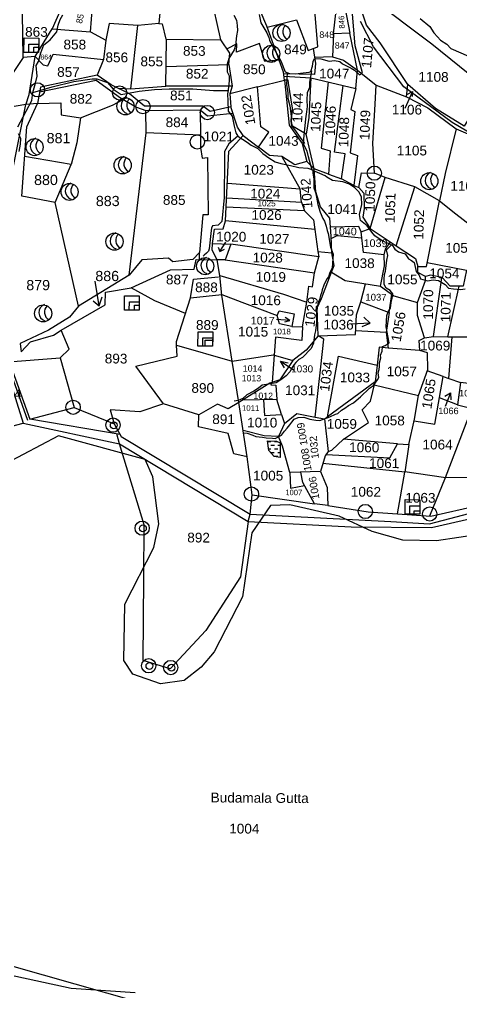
# Model space of a CAD drawing. Header units: inches. Extents: x 215816 to 245985, y 1583903 to 1595496.
# Drawn here: x 226251 to 227119, y 1586184 to 1588091 of the extents above; entities that cross this region are included whole.
import ezdxf

# ---------------------------------------------------------------- set-up
doc = ezdxf.new("R2010")
doc.units = ezdxf.units.IN
doc.header["$MEASUREMENT"] = 0
for name, color, linetype in [('BOUNDRY STONES', 240, 'Continuous'), ('PLOTS', 7, 'Continuous'), ('PLOTS NO', 7, 'Continuous'), ('ROADS', 1, 'Continuous'), ('STREAMS', 4, 'Continuous'), ('wells', 7, 'Continuous')]:
    doc.layers.add(name, color=color, linetype=linetype)
doc.styles.get("Standard").update_dxf_attribs({"font": 'arial.ttf'})

msp = doc.modelspace()

# ---------------------------------------------------------------- hatches: boundary and pattern name
at = {"layer": 'STREAMS'}
h = msp.add_hatch(dxfattribs=at)
h.set_pattern_fill('DASH', color=4, scale=56.678805, angle=-0.41001423)
h.set_pattern_definition([(359.589986, (200752.427, 1577799.459), (7.1353687, 7.0339698), [7.0848506, -7.0848506])])
h.paths.add_polyline_path([(226737.86138, 1587264.65244), (226755.27378, 1587264.08152), (226762.84179, 1587260.75447), (226762.54922, 1587240.67295), (226762.42559, 1587232.18679), (226751.03978, 1587234.06076), (226740.70529, 1587246.03612)])

# ---------------------------------------------------------------- linework, layer by layer
at = {"layer": 'BOUNDRY STONES', "color": 0}
for points in [[(227021.96938, 1587949.59287), (227007.20498, 1587916.04463)], [(227011.29928, 1587943.64695), (227021.96938, 1587949.59287), (227021.54163, 1587939.32264)], [(226644.57241, 1587635.94693), (226656.3914, 1587653.92918)], [(226641.08838, 1587644.11965), (226644.57241, 1587635.94693), (226653.45867, 1587640.13436)], [(226407.52299, 1587529.24232), (226400.07714, 1587577.82807)], [(226395.5475, 1587538.89281), (226407.52299, 1587529.24232), (226413.67171, 1587546.9109)], [(226781.76017, 1587500.34957), (226755.20533, 1587502.31086)], [(226771.82642, 1587498.29515), (226781.76017, 1587500.34957), (226772.59573, 1587506.79169)], [(226923.73174, 1587488.70605), (226939.36617, 1587495.32494), (226926.69996, 1587507.46014)], [(226939.36617, 1587495.32494), (226901.79968, 1587493.11402)], [(226771.18, 1587407.96562), (226763.12389, 1587420.77633), (226778.33565, 1587417.83346)], [(226763.12389, 1587420.77633), (226789.92142, 1587403.22623)], [(227085.71077, 1587352.22278), (227097.09441, 1587358.87209), (227097.34978, 1587345.05445)], [(227097.09441, 1587358.87209), (227086.62898, 1587332.02386)]]:
    msp.add_lwpolyline(points, dxfattribs=at)
for centre, radius in [((226286.5655, 1587952.73008), 13.978), ((226447.70623, 1587946.6174), 13.978), ((226493.56646, 1587919.72034), 13.978), ((226619.95176, 1587908.18835), 13.978), ((226600.05572, 1587850.58772), 13.978), ((226947.49217, 1587789.29562), 13.978), ((226356.50565, 1587330.51801), 13.978), ((226434.89959, 1587295.5946), 13.978), ((226436.31398, 1587295.23022), 6.73992), ((226706.35197, 1587160.45342), 13.978), ((226929.64006, 1587126.26438), 13.978), ((227056.07353, 1587121.46282), 13.978), ((226491.90571, 1587093.61749), 13.978), ((226493.32011, 1587093.25311), 6.73992), ((226504.8544, 1586823.93935), 13.978), ((226548.04807, 1586820.44199), 13.978), ((226506.2688, 1586823.57498), 6.73992), ((226549.46246, 1586820.07761), 6.73992)]:
    msp.add_circle(centre, radius, dxfattribs=at)
at = {"layer": 'PLOTS'}
for points in [[(226760.83145, 1588010.91786), (226736.47324, 1588077.6706), (226693.61717, 1588179.67268), (226687.26175, 1588243.52313)], [(226390.78462, 1588066.49055), (226394.48292, 1588116.16005), (226412.06172, 1588167.91775), (226403.89442, 1588175.69304), (226383.1188, 1588176.3374), (226364.80776, 1588150.62311), (226353.16614, 1588114.42617), (226332.11395, 1588110.95368), (226315.41637, 1588072.10234)], [(226528.25501, 1588183.98255), (226529.33693, 1588132.52575), (226524.38397, 1588082.98113), (226531.06664, 1588082.31307), (226538.4236, 1588052.20446), (226646.44999, 1588050.70675), (226626.29984, 1588141.42867)], [(226827.48308, 1588033.61673), (226836.58865, 1588037.04642), (226831.62472, 1588100.08933), (226820.65208, 1588154.47941)], [(226914.21792, 1587991.33749), (226950.81955, 1587961.77768), (227010.52821, 1587939.23186), (227013.36415, 1587963.17837), (226958.94479, 1588045.00175), (226932.06153, 1588079.57078), (226917.33458, 1588123.88658), (226939.4533, 1588134.38021), (227060.19085, 1588042.64689), (227168.65178, 1587955.56994), (227123.53712, 1587881.7313), (227067.50129, 1587915.96862), (227013.36415, 1587963.17837)], [(226890.09313, 1588111.24892), (226899.12534, 1588063.92646), (226867.25232, 1588062.43433), (226872.75467, 1588107.93961)], [(226258.6649, 1588016.17248), (226257.35022, 1588102.65498), (226216.59994, 1588101.02164)], [(226282.3652, 1588018.17677), (226315.41637, 1588072.10234), (226390.78462, 1588066.49055), (226420.39386, 1588049.85359), (226416.01739, 1588012.44542), (226403.51142, 1587981.1686)], [(226524.38397, 1588082.98113), (226483.50872, 1588078.92582), (226426.97946, 1588082.71201), (226420.39386, 1588049.85359)], [(226444.59721, 1587956.02148), (226470.04485, 1587954.75288), (226483.50872, 1588078.92582)], [(226737.25271, 1588075.53448), (226795.0294, 1588089.70278), (226817.5622, 1588029.87994), (226827.48308, 1588033.61673), (226832.12325, 1588004.41349), (226830.03053, 1587982.60259), (226769.84898, 1587984.07832)], [(226867.25232, 1588062.43433), (226865.23145, 1588017.59155), (226830.28592, 1588015.97688)], [(226865.23145, 1588017.59155), (226886.98496, 1588010.89947), (226914.21792, 1587991.33749), (226899.12534, 1588063.92646)], [(226470.04485, 1587954.75288), (226538.4787, 1587959.57715), (226539.76265, 1588052.18589)], [(226539.0178, 1587998.46122), (226661.85347, 1588002.17458), (226664.18766, 1588024.37999), (226646.44999, 1588050.70675)], [(226771.10166, 1587971.93484), (226769.54304, 1587987.04407), (226760.83145, 1588010.91786), (226732.77736, 1588008.4616), (226722.39574, 1588043.80149), (226677.31686, 1588026.49129), (226677.66406, 1588042.97184), (226658.51589, 1588032.79819)], [(226263.64305, 1587923.23051), (226270.2373, 1587943.8117), (226282.3652, 1588018.17677), (226258.6649, 1588016.17248), (226214.79914, 1587950.332)], [(226282.3652, 1588018.17677), (226297.50883, 1588001.45778), (226306.68063, 1587999.70133), (226317.47708, 1588022.3293), (226416.01739, 1588012.44542)], [(226661.85347, 1588002.17458), (226668.80141, 1587959.85446), (226538.4787, 1587959.57715)], [(226629.63074, 1587651.24521), (226633.89315, 1587679.41093), (226650.83106, 1587680.48124), (226655.71075, 1587695.93627), (226661.94498, 1587832.53575), (226690.07628, 1587862.96235), (226678.74878, 1587879.4866), (226665.91929, 1587919.37567), (226625.31769, 1587910.37222), (226611.08626, 1587920.95959), (226496.62586, 1587920.58717), (226467.39464, 1587944.72708), (226431.27776, 1587962.62026), (226403.51142, 1587981.1686), (226292.41461, 1587958.13321), (226286.61224, 1587926.15273)], [(226770.32235, 1587979.48945), (226823.10332, 1587976.49981), (226886.29996, 1587961.12442), (226911.10046, 1587955.09059), (226914.21792, 1587991.33749)], [(226823.10332, 1587976.49981), (226818.66594, 1587898.15958), (226813.43229, 1587865.47446), (226786.95011, 1587881.67521), (226784.6668, 1587890.60956), (226786.56573, 1587916.86683), (226779.1393, 1587965.88634), (226778.29309, 1587971.47192), (226771.10166, 1587971.93484)], [(226290.75816, 1587949.00348), (226401.72475, 1587971.88766), (226449.40418, 1587936.99195), (226480.75058, 1587918.89463), (226499.07608, 1587912.04341)], [(226668.80141, 1587959.85446), (226664.18921, 1587944.71329)], [(226690.07628, 1587862.96235), (226719.90347, 1587840.22922), (226740.33475, 1587869.82169), (226724.99099, 1587880.41536), (226718.07891, 1587958.43444), (226664.18921, 1587944.71329), (226665.91929, 1587919.37567)], [(226718.07891, 1587958.43444), (226771.10166, 1587971.93484), (226780.2086, 1587883.65198), (226805.89014, 1587847.248), (226815.17723, 1587812.3741), (226791.25448, 1587806.00336), (226766.03175, 1587821.87613), (226742.01213, 1587823.95435), (226719.90347, 1587840.22922)], [(226856.91608, 1587968.27335), (226843.41412, 1587838.21386), (226861.01503, 1587833.1296), (226857.8284, 1587787.53078), (226829.52112, 1587797.92686), (226813.43229, 1587865.47446)], [(226857.8284, 1587787.53078), (226882.97316, 1587778.29617), (226890.33178, 1587827.56798), (226869.39039, 1587830.69552), (226886.29996, 1587961.12442)], [(226906.99912, 1587765.06878), (226916.83961, 1587761.55528), (226922.21083, 1587790.00011), (226947.89048, 1587789.65985), (226944.55539, 1587847.82167), (226949.02279, 1587924.37764), (226951.19694, 1587961.63517)], [(226911.10046, 1587955.09059), (226901.48474, 1587914.408), (226909.12957, 1587910.44082), (226899.93819, 1587829.36719), (226914.46408, 1587824.0987), (226906.99912, 1587765.06878), (226882.97316, 1587778.29617)], [(227010.52821, 1587939.23186), (227052.45197, 1587917.59924), (227107.87118, 1587875.95014), (227086.39123, 1587788.66523), (227075.48729, 1587734.85912), (227026.8748, 1587762.65639), (226968.46334, 1587780.95574), (226947.89048, 1587789.65985)], [(226130.56832, 1587825.57542), (226130.47167, 1587724.02615), (226137.49451, 1587637.26163), (226171.03108, 1587632.32411), (226234.21396, 1587628.96466), (226227.05785, 1587741.21139), (226263.7325, 1587923.67557), (226202.11029, 1587913.36014)], [(226366.83074, 1587528.45247), (226321.2294, 1587731.85863), (226255.76123, 1587744.06687), (226265.44139, 1587880.10272), (226286.61224, 1587926.15273), (226263.7325, 1587923.67557)], [(226286.61224, 1587926.15273), (226332.47003, 1587927.09154), (226332.94869, 1587903.71029), (226371.29222, 1587898.03249), (226364.01294, 1587848.87391), (226352.81645, 1587806.0402), (226261.30913, 1587822.03188)], [(226371.29222, 1587898.03249), (226433.8015, 1587922.5669), (226454.72801, 1587933.91832)], [(227107.87118, 1587875.95014), (227168.56724, 1587849.86645), (227199.94251, 1587836.38315), (227271.30704, 1587937.62532)], [(226466.6239, 1587589.16867), (226499.6622, 1587868.30244), (226499.07608, 1587912.04341), (226605.46713, 1587913.46901), (226606.1282, 1587864.13439), (226499.6622, 1587868.30244)], [(226605.46713, 1587913.46901), (226620.38947, 1587901.56253), (226669.97164, 1587906.77622)], [(226606.1282, 1587864.13439), (226606.45826, 1587839.5025), (226609.84956, 1587818.47219), (226620.21974, 1587820.14446), (226621.70193, 1587707.72287), (226610.98945, 1587707.58164), (226604.49777, 1587634.00483)], [(226990.48105, 1587647.23274), (227028.24911, 1587622.37823), (227032.53098, 1587606.64485), (227049.50614, 1587606.52337), (227075.48729, 1587734.85912), (227107.51492, 1587709.71668), (227141.68412, 1587682.89305), (227160.59385, 1587722.98731), (227186.31975, 1587810.07506), (227199.94251, 1587836.38315)], [(226321.2294, 1587731.85863), (226352.81645, 1587806.0402)], [(226766.03175, 1587821.87613), (226802.19823, 1587757.94607), (226659.06098, 1587769.34392)], [(226836.75935, 1587636.01376), (226863.79115, 1587633.36496), (226862.58528, 1587665.69007), (226860.20582, 1587701.37492), (226841.68441, 1587723.6316), (226832.55057, 1587752.66211), (226829.52112, 1587797.92686), (226815.17723, 1587812.3741)], [(226916.83961, 1587761.55528), (226926.83492, 1587750.32141), (226927.38118, 1587720.43797), (226924.72248, 1587702.98506), (226939.00813, 1587681.10619), (226968.46334, 1587780.95574)], [(226657.76441, 1587740.93449), (226804.30319, 1587732.28583), (226802.19823, 1587757.94607)], [(226939.00813, 1587681.10619), (226990.48105, 1587647.23274), (227026.8748, 1587762.65639)], [(226804.30319, 1587732.28583), (226810.28682, 1587715.46736), (226656.92157, 1587722.46675)], [(226810.28682, 1587715.46736), (226827.8709, 1587698.08283), (226830.58007, 1587679.16435), (226655.71075, 1587695.93627)], [(226830.58007, 1587679.16435), (226836.75935, 1587636.01376), (226838.28266, 1587625.37627), (226666.101, 1587649.91076)], [(226921.51108, 1587674.44071), (226916.92094, 1587684.83264), (226861.39555, 1587683.5325)], [(226966.75329, 1587629.17911), (226926.29249, 1587633.67738), (226921.51108, 1587674.44071), (226939.00813, 1587681.10619)], [(226862.74871, 1587661.30907), (226874.81515, 1587667.26446), (226922.92938, 1587662.34915)], [(226863.60914, 1587595.04342), (226889.89596, 1587579.04581), (226959.30414, 1587568.18929), (226967.5721, 1587607.80617), (226966.75329, 1587629.17911), (226969.58657, 1587640.32807), (226979.07156, 1587654.74113)], [(226221.08091, 1587419.19205), (226331.0284, 1587427.11539), (226348.58314, 1587444.41), (226332.93428, 1587481.63466), (226419.45941, 1587531.44287), (226420.01722, 1587556.43315), (226470.09353, 1587564.40618), (226547.41399, 1587599.95156), (226594.03128, 1587601.13278), (226597.95597, 1587620.03971), (226639.25759, 1587619.74415), (226629.15973, 1587638.37277), (226629.63074, 1587651.24521), (226666.101, 1587649.91076), (226656.72561, 1587624.92098), (226654.61047, 1587619.28316), (226639.25759, 1587619.74415)], [(226604.39751, 1587619.99361), (226604.49777, 1587634.00483), (226591.51707, 1587620.46449), (226552.07474, 1587615.82362), (226543.78739, 1587622.69958), (226491.47013, 1587619.28697), (226466.6239, 1587589.16867), (226366.83074, 1587528.45247), (226349.5751, 1587507.28873), (226308.08642, 1587481.45529), (226252.95414, 1587455.34075), (226254.35597, 1587439.4253), (226273.06095, 1587458.60517), (226318.24932, 1587471.91502), (226332.93428, 1587481.63466)], [(226837.43643, 1587470.59648), (226835.40539, 1587525.39039), (226843.80403, 1587543.54794), (226863.60914, 1587595.04342), (226868.63236, 1587608.10437), (226863.79115, 1587633.36496)], [(226698.22364, 1587233.22843), (226681.32746, 1587340.00928), (226668.64017, 1587420.95112), (226648.39468, 1587550.1124), (226644.44952, 1587589.10816), (226639.25759, 1587619.74415)], [(226654.61047, 1587619.28316), (226829.97617, 1587594.10902), (226838.28266, 1587625.37627)], [(227051.1141, 1587614.46602), (227127.96849, 1587599.54156), (227121.85853, 1587568.07798), (227096.08462, 1587567.6469), (227080.4608, 1587584.79354), (227057.27924, 1587589.33982), (227047.84449, 1587586.64932)], [(226959.30414, 1587568.18929), (226985.70005, 1587549.10738), (227032.06604, 1587535.7635), (227047.79942, 1587579.29253), (227047.84449, 1587586.64932), (227032.64021, 1587594.38318), (227032.72795, 1587606.64344)], [(226559.36539, 1587452.14439), (226559.00167, 1587459.3709), (226586.93926, 1587545.23513), (226592.77435, 1587581.65829), (226641.71131, 1587586.37264)], [(226644.44952, 1587589.10816), (226769.18356, 1587552.29179), (226815.06326, 1587536.27616), (226819.11856, 1587567.77341), (226826.38054, 1587566.83843), (226830.28885, 1587594.06414)], [(227045.7026, 1587466.69511), (227063.73031, 1587469.02069), (227078.41508, 1587575.38604), (227079.73356, 1587584.93616)], [(226576.89848, 1587514.37549), (226516.68396, 1587539.34079), (226470.09353, 1587564.40618)], [(226837.43643, 1587470.59648), (226910.44483, 1587473.30268), (226912.66421, 1587511.69309), (226920.86358, 1587537.20436), (226930.1061, 1587572.75632)], [(227063.73031, 1587469.02069), (227091.59591, 1587468.8592), (227113.82537, 1587567.94362)], [(227091.59591, 1587468.8592), (227108.51374, 1587468.76115), (227125.43736, 1587468.66307), (227156.53859, 1587468.48283), (227167.67675, 1587559.18047)], [(226586.93926, 1587545.23513), (226648.26047, 1587551.43892)], [(226648.26047, 1587551.43892), (226687.71634, 1587536.5199), (226756.95065, 1587510.34108), (226760.40059, 1587519.46503), (226790.40327, 1587513.44667), (226785.50814, 1587489.04353), (226761.27031, 1587493.9055), (226756.95065, 1587510.34108)], [(226920.86358, 1587537.20436), (226976.49127, 1587516.35028), (226981.65793, 1587552.02947)], [(226785.50814, 1587489.04353), (226806.45173, 1587488.06175), (226815.06326, 1587536.27616)], [(227036.77134, 1587442.10669), (227035.56691, 1587461.31308), (227045.7026, 1587466.69511), (227032.09976, 1587510.70166), (227032.06604, 1587535.7635)], [(226976.49127, 1587516.35028), (226970.80317, 1587477.07027), (226910.86296, 1587480.53546)], [(226806.45173, 1587488.06175), (226805.21009, 1587461.57493), (226753.66927, 1587467.67665), (226751.07927, 1587432.89665), (226747.10428, 1587379.51814), (226744.23946, 1587374.74444), (226754.43848, 1587374.02394), (226756.17897, 1587345.6319), (226688.69426, 1587344.60634)], [(226770.88693, 1587298.73739), (226795.19514, 1587318.28213), (226831.10239, 1587311.22655), (226842.34101, 1587409.79339), (226848.53739, 1587464.13793), (226837.43643, 1587470.59648), (226813.90982, 1587442.27535), (226787.44466, 1587422.06274)], [(226970.80317, 1587477.07027), (226974.65759, 1587446.06003), (226957.10429, 1587448.2312), (226952.7819, 1587413.28588), (226948.73888, 1587380.5992), (226855.27753, 1587311.95664), (226876.93337, 1587430.67948), (226952.7819, 1587413.28588)], [(227082.24803, 1587390.95824), (227093.40329, 1587387.04861), (227100.05483, 1587468.81018)], [(226533.79009, 1587337.04179), (226479.69283, 1587410.78616), (226560.45729, 1587430.44984), (226559.36539, 1587452.14439), (226668.64017, 1587420.95112), (226748.86585, 1587433.55607), (226787.44466, 1587422.06274), (226761.98099, 1587384.10624), (226742.23277, 1587378.01573), (226681.32746, 1587340.00928), (226660.89838, 1587327.26101), (226639.89807, 1587336.56667), (226602.96403, 1587315.74483)], [(226947.36867, 1587374.61338), (227034.22679, 1587353.48834), (227052.0563, 1587404.36089), (227051.47172, 1587437.09238), (227036.77134, 1587442.10669), (226974.65759, 1587446.06003)], [(226331.0284, 1587427.11539), (226358.51826, 1587329.80642), (226436.75542, 1587297.97915), (226450.7443, 1587273.48856), (226703.71076, 1587121.12851), (226707.64205, 1587158.7573), (226698.22364, 1587233.22843), (226671.64815, 1587238.97685), (226660.41507, 1587279.15614), (226602.5085, 1587292.27516), (226602.96403, 1587315.74483), (226533.79009, 1587337.04179), (226487.53446, 1587321.41934), (226428.94735, 1587325.32845), (226436.75542, 1587297.97915)], [(226221.08091, 1587419.19205), (226258.55176, 1587299.08786), (226447.3253, 1587258.8633), (226700.19753, 1587106.82086), (226703.71076, 1587121.12851), (226979.93771, 1587106.39425), (227055.32094, 1587102.37322), (227160.56674, 1587129.58108)], [(226231.34757, 1587419.93192), (226271.89149, 1587307.38577), (226358.51826, 1587329.80642)], [(227025.79502, 1587304.14323), (227066.26289, 1587297.24074), (227082.24803, 1587390.95824), (227051.1757, 1587401.84829)], [(227093.40329, 1587387.04861), (227116.59978, 1587378.91884), (227110.46424, 1587335.41647), (227075.0628, 1587348.8328)], [(226856.81238, 1587243.82234), (226864.36627, 1587246.64561), (226887.20724, 1587268.30189), (226935.86052, 1587300.63578), (226923.48756, 1587325.81532), (226939.97951, 1587342.33368), (226948.73888, 1587380.5992)], [(227110.46424, 1587335.41647), (227141.70606, 1587327.67915), (227162.42315, 1587364.05093), (227152.18169, 1587374.43375), (227116.59978, 1587378.91884)], [(227014.85872, 1587257.34563), (227026.44886, 1587306.94106), (227034.22679, 1587353.48834)], [(226730.08278, 1587345.23532), (226731.98365, 1587314.40186), (226765.32918, 1587316.4576), (226756.17897, 1587345.6319)], [(226765.32918, 1587316.4576), (226770.88693, 1587298.73739), (226763.18513, 1587281.44253), (226759.63685, 1587273.47464), (226731.06425, 1587274.38809), (226690.0413, 1587284.93933)], [(226831.10239, 1587311.22655), (226849.39062, 1587307.63302), (226855.27753, 1587311.95664)], [(227056.37245, 1587117.49882), (227087.06732, 1587192.91467), (227132.55734, 1587312.51132)], [(226126.79116, 1587264.97465), (226258.55176, 1587299.08786)], [(226448.64846, 1587277.15779), (226271.89149, 1587307.38577)], [(226849.39062, 1587307.63302), (226856.81238, 1587243.82234), (226850.78284, 1587235.51263), (226841.85453, 1587204.67562), (226781.80058, 1587202.88934), (226767.32993, 1587254.47376), (226759.63685, 1587273.47464)], [(226700.19753, 1587106.82086), (226684.64676, 1586998.07215), (226616.75492, 1586893.12692), (226546.88984, 1586817.63017), (226493.86955, 1586834.18562), (226495.02708, 1586995.93735), (226495.77093, 1587099.88209), (226447.3253, 1587258.8633), (226442.26463, 1587278.24951)], [(226852.72415, 1587238.18808), (226977.98047, 1587231.368), (226993.04167, 1587259.21818), (226887.20724, 1587268.30189)], [(226993.04167, 1587259.21818), (227014.85872, 1587257.34563), (227007.15648, 1587203.32197)], [(226856.23468, 1587137.9977), (226935.56851, 1587125.33891), (226993.06574, 1587121.60738), (227007.15648, 1587203.32197), (226846.31868, 1587220.09413)], [(226707.64205, 1587158.7573), (226830.20665, 1587141.32924), (226806.90277, 1587183.25813), (226803.01466, 1587203.52034)], [(226781.80058, 1587202.88934), (226782.72178, 1587171.91895), (226810.39897, 1587176.96768)], [(226841.85453, 1587204.67562), (226854.5653, 1587173.48128), (226856.23468, 1587137.9977), (226830.20665, 1587141.32924)], [(227232.79162, 1587190.98871), (227158.19675, 1587191.97459), (227082.92275, 1587192.96945), (227007.21931, 1587203.76261)], [(226993.06574, 1587121.60738), (227058.35256, 1587117.37032), (227150.4716, 1587138.24654), (227196.71853, 1587147.50125)], [(226700.19753, 1587106.82086), (226902.27613, 1587096.26248), (227059.51199, 1587094.76993), (227142.92454, 1587113.9049), (227213.68523, 1587120.98929), (227263.39925, 1587130.57987), (227330.79969, 1587132.3324)], [(227335.80255, 1586121.72461), (227192.45141, 1586032.4485), (227075.7657, 1585991.10599), (226964.27382, 1586024.35456), (226883.83869, 1586051.80776), (226687.27557, 1586107.40898), (226484.81401, 1586164.67868), (226236.56818, 1586234.89924)]]:
    msp.add_lwpolyline(points, dxfattribs=at)
at = {"layer": 'ROADS'}
for points in [[(227229.08755, 1587953.35318), (227294.2419, 1587897.89857), (227367.63472, 1587854.60459), (227432.55146, 1587803.4761), (227346.00271, 1587811.90245), (227245.61914, 1587832.98689), (227162.08429, 1587858.13147), (227128.93544, 1587871.49991), (227100.12198, 1587888.71719), (227005.44714, 1587958.36343), (226945.52502, 1588036.71742), (226920.13699, 1588086.42436)], [(226221.50238, 1587433.83904), (226266.78369, 1587305.32856)], [(227157.03932, 1587081.83425), (227069.32144, 1587068.48794), (227003.33614, 1587069.90915), (226943.40599, 1587087.03618), (226878.57737, 1587117.39333), (226781.40367, 1587139.44101), (226743.88382, 1587137.81154), (226707.41811, 1587084.4545), (226688.89075, 1586959.16173), (226633.04409, 1586851.37643), (226607.59073, 1586821.37746), (226574.64185, 1586795.04151), (226528.06757, 1586788.73186), (226473.59878, 1586807.15248), (226455.75131, 1586834.32646), (226457.96339, 1586944.39359), (226515.17176, 1587055.91443), (226524.52497, 1587102.34806), (226512.83985, 1587194.48382), (226497.87399, 1587228.4703), (226327.77106, 1587274.5745), (226223.7288, 1587219.78048)], [(226229.30554, 1586219.05006), (226352.74154, 1586191.90544), (226478.49943, 1586183.41358)]]:
    msp.add_lwpolyline(points, dxfattribs=at)
at = {"layer": 'STREAMS'}
for points in [[(226248.20298, 1587880.46768), (226253.07024, 1587889.72905), (226275.59267, 1587931.67769), (226277.50456, 1587947.25761), (226282.73621, 1587965.51273), (226286.13544, 1587979.28278), (226284.18533, 1588000.28815), (226288.44176, 1588008.05451), (226293.0648, 1588025.11445), (226299.17732, 1588040.66435), (226305.2126, 1588045.41919), (226311.55217, 1588050.77163), (226324.30539, 1588066.18032), (226327.10238, 1588079.65483), (226331.08025, 1588090.42194), (226336.24966, 1588099.98104)], [(226923.90498, 1587986.03755), (226910.08589, 1588038.88901), (226904.34275, 1588101.14178)], [(227037.42945, 1588092.19781), (227056.14995, 1588076.81665), (227063.96362, 1588064.55699), (227071.08984, 1588056.60944), (227077.5055, 1588049.74379), (227089.66223, 1588042.11917), (227097.50158, 1588033.44867), (227131.87331, 1588018.4864)], [(226250.85372, 1587831.5687), (226253.35919, 1587846.24478), (226254.03869, 1587857.33539), (226249.30448, 1587866.66547)], [(226737.86138, 1587264.65244), (226755.27378, 1587264.08152), (226762.84179, 1587260.75447), (226762.54922, 1587240.67295), (226762.42559, 1587232.18679), (226751.03978, 1587234.06076), (226740.70529, 1587246.03612), (226737.86138, 1587264.65244)]]:
    msp.add_lwpolyline(points, dxfattribs=at)
at = {"layer": 'STREAMS', "color": 4}
for points in [[(226671.58635, 1588099.2822), (226676.71866, 1588089.44629), (226678.2436, 1588078.83612), (226679.17407, 1588069.03028), (226676.69697, 1588058.44882), (226674.76011, 1588039.46414), (226672.69914, 1588031.07952), (226661.97273, 1588014.29957), (226658.4909, 1588003.12533), (226658.98107, 1587987.723), (226662.72702, 1587979.89679), (226662.87133, 1587972.09636), (226662.20085, 1587962.3019), (226659.05965, 1587944.02956), (226659.76551, 1587930.8255), (226660.62443, 1587911.02087), (226668.75677, 1587900.96346), (226672.62143, 1587881.73729), (226675.72569, 1587868.11606), (226679.68321, 1587861.88828), (226698.23258, 1587849.88102), (226705.99489, 1587844.02594), (226718.75539, 1587837.53512), (226728.49296, 1587828.0661), (226740.43582, 1587819.18135), (226752.98618, 1587811.29214), (226764.17006, 1587808.21235), (226783.15076, 1587804.0768), (226799.13557, 1587800.76262), (226816.73563, 1587799.43682), (226826.62106, 1587795.60861), (226826.97693, 1587789.40652), (226828.89209, 1587777.39374), (226828.77331, 1587760.79583), (226831.90763, 1587751.37414), (226834.04564, 1587742.55948), (226836.54255, 1587727.94278), (226841.43897, 1587713.10888), (226846.55284, 1587700.6732), (226849.71577, 1587695.25095), (226853.24746, 1587685.42642), (226854.78958, 1587677.21606), (226856.54739, 1587671.20391), (226861.36164, 1587644.29152), (226866.46692, 1587630.65605), (226864.47425, 1587603.87237), (226859.79044, 1587592.50677), (226857.74362, 1587586.12192), (226853.9161, 1587582.54952), (226848.20135, 1587569.7072), (226845.33689, 1587560.92841), (226843.69317, 1587554.94059), (226842.05231, 1587549.35276), (226839.79552, 1587541.56951), (226837.35705, 1587536.38739), (226835.90773, 1587529.59826), (226834.20431, 1587515.92989), (226833.96984, 1587511.13193), (226834.26689, 1587496.73093), (226831.74844, 1587480.35016), (226829.89315, 1587472.76408), (226828.36547, 1587456.10626), (226823.29001, 1587445.94332), (226806.55172, 1587427.86449), (226799.12096, 1587424.11798), (226793.47519, 1587418.15888), (226789.84635, 1587414.3851), (226786.20018, 1587408.21165), (226781.73795, 1587399.84422), (226774.68007, 1587392.29537), (226766.63193, 1587386.15342), (226762.16439, 1587382.71173), (226754.93088, 1587378.56381), (226739.50477, 1587376.07438), (226727.28023, 1587373.56204), (226720.43677, 1587368.01144), (226710.98781, 1587361.87952), (226697.12957, 1587354.77926), (226689.47579, 1587347.83456), (226680.04256, 1587343.90242), (226672.62897, 1587342.55558)], [(226721.43264, 1588100.18452), (226724.51829, 1588083.96368), (226736.58256, 1588064.07887), (226740.52148, 1588055.25132), (226741.68625, 1588050.24337), (226743.45424, 1588045.63111), (226764.0281, 1588009.38689), (226772.27771, 1587987.72948), (226781.06192, 1587984.86683), (226792.86333, 1587984.18241), (226808.0836, 1587985.87339), (226819.5021, 1587987.59149), (226823.11107, 1587988.56563), (226825.98682, 1587998.94428), (226827.65201, 1588007.93161), (226830.29616, 1588013.91227), (226842.69935, 1588013.42351), (226858.67573, 1588008.90953), (226869.28947, 1588010.03351), (226879.68019, 1588007.95929), (226884.65405, 1588003.92398), (226902.2622, 1587995.37032), (226908.43375, 1587990.92651), (226918.37415, 1587981.85604), (226924.20143, 1587985.21409)], [(226690.11209, 1587280.75627), (226697.8933, 1587279.57057), (226709.0486, 1587275.8494), (226714.93447, 1587273.1705), (226727.9923, 1587271.94696), (226735.01795, 1587270.51553), (226747.70323, 1587269.92247), (226753.10008, 1587269.1305), (226765.58458, 1587275.57042), (226770.92139, 1587283.94492), (226776.48789, 1587289.30425), (226781.81213, 1587295.92094), (226785.49498, 1587301.41936), (226790.06007, 1587307.28814), (226797.87436, 1587310.74795), (226808.80626, 1587310.92086), (226820.59075, 1587307.3208), (226832.88837, 1587305.22375), (226840.80149, 1587304.91598), (226859.87679, 1587312.10259), (226871.21792, 1587316.79278), (226875.503, 1587318.64555), (226883.21323, 1587325.11964), (226889.26982, 1587328.71763), (226896.46946, 1587334.06528), (226906.68175, 1587339.01469), (226911.86508, 1587343.49789), (226920.60495, 1587351.13402), (226937.93708, 1587367.83537), (226945.64118, 1587373.43055), (226953.7581, 1587384.04526), (226956.43055, 1587388.79757), (226954.98773, 1587397.8484), (226956.66849, 1587404.49116), (226957.46268, 1587410.13578), (226957.51569, 1587417.54361), (226960.00812, 1587427.39946), (226959.79281, 1587432.4235), (226962.99382, 1587440.81329), (226963.30976, 1587449.85153), (226968.47513, 1587451.82361), (226976.29857, 1587456.53898), (226970.75181, 1587488.1676), (226971.08303, 1587499.34031), (226971.91405, 1587510.13269), (226974.60358, 1587517.27052), (226979.4298, 1587524.51858), (226980.39274, 1587536.18905), (226982.20378, 1587543.45869), (226983.78362, 1587553.06949), (226978.4272, 1587559.51147), (226970.41721, 1587563.83795), (226966.57459, 1587571.14805), (226966.77495, 1587581.56828), (226967.46778, 1587590.60382), (226969.52811, 1587597.62062), (226972.06799, 1587618.76022), (226974.14286, 1587627.78581), (226971.46069, 1587639.23122), (226980.95231, 1587648.83161), (226962.54574, 1587656.90752), (226948.46293, 1587666.32883), (226942.40361, 1587673.44291), (226933.4891, 1587686.04109), (226920.3781, 1587696.41964), (226918.53597, 1587708.64586), (226922.8545, 1587727.89871), (226921.99323, 1587742.36766), (226917.5625, 1587752.36266), (226909.26122, 1587760.7784), (226898.37593, 1587767.60559), (226885.86897, 1587772.516), (226865.62564, 1587774.91068), (226854.41642, 1587781.41876), (226851.21904, 1587784.01288), (226825.51844, 1587794.9661), (226818.31301, 1587821.69348), (226815.49461, 1587832.31973), (226808.51883, 1587846.18973), (226809.2311, 1587855.82651), (226813.04303, 1587896.07909), (226815.06899, 1587909.56325), (226816.42899, 1587919.83817), (226815.55162, 1587932.05749), (226816.62448, 1587947.15544), (226821.2047, 1587958.05016), (226820.95436, 1587968.01518), (226824.64817, 1587989.84373)], [(226776.71016, 1587986.97278), (226775.25372, 1587963.19989), (226778.03056, 1587946.78885), (226777.95697, 1587936.50473), (226781.70777, 1587921.37226), (226784.13323, 1587900.78553), (226783.7449, 1587891.46786), (226784.96461, 1587882.13867), (226791.02162, 1587874.70319), (226798.66123, 1587863.72102), (226810.1208, 1587847.24785)], [(226277.50456, 1587947.25761), (226315.4126, 1587958.81263), (226357.94179, 1587968.90454), (226394.19188, 1587974.05117), (226403.35167, 1587974.40145), (226424.1093, 1587966.76762), (226434.83885, 1587953.79952), (226450.99724, 1587943.28771), (226485.97431, 1587950.09936), (226515.95415, 1587953.21026), (226545.25419, 1587954.33074), (226591.19171, 1587954.66712), (226631.86118, 1587951.52418), (226661.78448, 1587951.46249)], [(226679.68321, 1587861.88828), (226662.19098, 1587846.65204), (226653.55654, 1587831.80363), (226653.43461, 1587814.76441), (226652.63758, 1587741.81593), (226648.18127, 1587694.54159), (226640.75665, 1587687.50021), (226629.82042, 1587685.94132), (226627.87945, 1587681.86222), (226627.29798, 1587676.95481), (226623.71412, 1587641.30681), (226622.01998, 1587636.34774), (226618.40078, 1587632.78336), (226613.39544, 1587628.67653), (226611.5313, 1587626.84832)], [(226981.43091, 1587649.43578), (226987.6237, 1587640.10908), (226995.06098, 1587635.41463), (227007.75206, 1587631.28795), (227014.7481, 1587621.35012), (227020.58307, 1587618.48325), (227025.39851, 1587614.21119), (227026.56663, 1587608.14904), (227029.71622, 1587596.82618), (227035.11571, 1587589.52301), (227038.09233, 1587582.23718), (227051.79444, 1587578.30508), (227062.91225, 1587580.04163), (227073.20227, 1587578.95907), (227086.26979, 1587570.99565), (227093.08274, 1587563.68236), (227102.56647, 1587562.80738), (227116.68978, 1587561.29376), (227125.38037, 1587562.44231)]]:
    msp.add_lwpolyline(points, dxfattribs=at)
at = {"layer": 'wells', "color": 0}
for points in [[(226288.82427, 1588025.91412), (226260.12712, 1588026.11948), (226260.32972, 1588054.43129), (226289.02688, 1588054.22592)], [(226288.82427, 1588025.91412), (226269.44767, 1588026.05278), (226269.56432, 1588042.35346), (226288.94093, 1588042.2148)], [(226486.11054, 1587520.64304), (226457.41338, 1587520.8484), (226457.61599, 1587549.1602), (226486.31314, 1587548.95484)], [(226486.11054, 1587520.64304), (226466.73393, 1587520.7817), (226466.85058, 1587537.08238), (226486.22719, 1587536.94372)], [(226630.17273, 1587450.17922), (226601.47558, 1587450.38458), (226601.67818, 1587478.69638), (226630.37534, 1587478.49102)], [(226630.17273, 1587450.17922), (226610.79613, 1587450.31788), (226610.91278, 1587466.61856), (226630.28939, 1587466.4799)], [(227036.52787, 1587120.99734), (227007.83071, 1587121.2027), (227008.03332, 1587149.5145), (227036.73047, 1587149.30914)], [(227036.52787, 1587120.99734), (227017.15126, 1587121.136), (227017.26792, 1587137.43668), (227036.64452, 1587137.29802)]]:
    msp.add_lwpolyline(points, close=True, dxfattribs=at)
at = {"layer": 'wells'}
for points in [[(226288.82427, 1588025.91412), (226279.50067, 1588025.98084), (226279.57288, 1588036.07155), (226288.89649, 1588036.00483)], [(226486.11054, 1587520.64304), (226476.78693, 1587520.70976), (226476.85914, 1587530.80047), (226486.18275, 1587530.73375)], [(226630.17273, 1587450.17922), (226615.71249, 1587450.2827), (226615.79598, 1587461.94864), (226630.25622, 1587461.84516)], [(227036.52787, 1587120.99734), (227025.38452, 1587121.07708), (227025.42989, 1587127.41729), (227036.57324, 1587127.33755)]]:
    msp.add_lwpolyline(points, close=True, dxfattribs=at)
at = {"layer": 'wells', "color": 0}
for centre in [(226765.3234, 1588064.21431), (226745.03817, 1588023.12646), (226459.19448, 1587920.44674), (226280.93866, 1587840.43594), (226453.62412, 1587804.71386), (227055.33763, 1587773.56557), (226349.60166, 1587752.64962), (226437.65028, 1587655.20373), (226615.59414, 1587606.98567), (226297.74412, 1587514.47555)]:
    msp.add_circle(centre, 16.78489, dxfattribs=at)
for centre, start, end in [((226773.67262, 1588065.73683), 110.75475012, 252.17804926), ((226784.55616, 1588066.81989), 133.0359384, 242.39450894), ((226753.38739, 1588024.64898), 110.75475012, 252.17804926), ((226764.27093, 1588025.73203), 133.0359384, 242.39450894), ((226467.54371, 1587921.96926), 110.75475012, 252.17804926), ((226478.42725, 1587923.05232), 133.0359384, 242.39450894), ((226289.28789, 1587841.95846), 110.75475012, 252.17804926), ((226300.17142, 1587843.04151), 133.0359384, 242.39450894), ((226461.97335, 1587806.23638), 110.75475012, 252.17804926), ((226472.85688, 1587807.31944), 133.0359384, 242.39450894), ((227063.68686, 1587775.08808), 110.75475012, 252.17804926), ((227074.57039, 1587776.17114), 133.0359384, 242.39450894), ((226357.95088, 1587754.17213), 110.75475012, 252.17804926), ((226368.83442, 1587755.25519), 133.0359384, 242.39450894), ((226445.9995, 1587656.72624), 110.75475012, 252.17804926), ((226456.88304, 1587657.8093), 133.0359384, 242.39450894), ((226623.94337, 1587608.50819), 110.75475012, 252.17804926), ((226634.8269, 1587609.59125), 133.0359384, 242.39450894), ((226306.09334, 1587515.99807), 110.75475012, 252.17804926), ((226316.97688, 1587517.08113), 133.0359384, 242.39450894)]:
    msp.add_arc(centre, 16.78489, start, end, dxfattribs=at)

# ---------------------------------------------------------------- texts
at = {"layer": 'PLOTS NO'}
for s, height, rotation, p in [('859&860', 12.172374, 76.63722126, (226373.63764, 1588081.58398)), ('846', 10.907123, 92.84193137, (226889.40498, 1588072.93077)), ('863', 19.062325, 359.58998577, (226262.26955, 1588056.85276)), ('848', 12.440436, 359.58998577, (226839.4888, 1588054.64106)), ('1107', 19.062325, 84.69089332, (226940.90198, 1587994.89842)), ('858', 19.062325, 359.58998577, (226337.54771, 1588032.0586)), ('853', 19.062325, 359.58998577, (226571.97302, 1588019.5871)), ('849', 19.062325, 359.58998577, (226770.37576, 1588022.63948)), ('847', 12.440436, 359.58998577, (226869.80332, 1588033.52328)), ('864', 9.649358, 359.58998577, (226292.33885, 1588012.18315)), ('856', 19.062325, 359.58998577, (226419.90872, 1588006.9593)), ('855', 19.062325, 359.58998577, (226488.57653, 1587998.99535)), ('857', 19.062325, 359.58998577, (226325.11822, 1587978.26803)), ('850', 19.062325, 359.58998577, (226689.68109, 1587983.57404)), ('852', 19.062325, 359.58998577, (226577.67534, 1587974.87733)), ('1047', 19.062325, 359.58998577, (226839.06644, 1587975.24317)), ('1108', 19.062325, 359.58998577, (227033.85867, 1587968.79357)), ('882', 19.062325, 359.58998577, (226349.78317, 1587925.70881)), ('851', 19.062325, 359.58998577, (226546.55006, 1587932.20235)), ('1022', 19.062325, 99.34794921, (226714.22531, 1587885.57927)), ('1044', 19.062325, 88.16972022, (226805.68533, 1587887.86901)), ('1045', 19.062325, 88.16972022, (226841.50118, 1587869.94649)), ('1046', 19.062325, 88.16972022, (226870.13856, 1587861.98129)), ('1106', 19.062325, 359.58998577, (226981.67874, 1587904.62665)), ('1049', 19.062325, 88.16972022, (226937.7421, 1587853.80377)), ('884', 19.062325, 359.58998577, (226537.91596, 1587879.72679)), ('1048', 19.062325, 88.16972022, (226896.19514, 1587839.89776)), ('1021', 19.062325, 359.58998577, (226612.5263, 1587852.01129)), ('1043', 19.062325, 359.58998577, (226739.64051, 1587843.33151)), ('1105', 19.062325, 359.58998577, (226991.37837, 1587824.46311)), ('1023', 19.062325, 359.58998577, (226691.05694, 1587786.6878)), ('1042', 19.062325, 94.23795646, (226826.10683, 1587721.07782)), ('1050', 19.062325, 88.16972022, (226947.71972, 1587713.482)), ('1104', 19.062325, 359.58998577, (227096.44792, 1587754.95313)), ('1024', 19.062325, 359.58998577, (226703.8292, 1587739.86846)), ('1051', 19.062325, 88.16972022, (226987.23694, 1587691.26888)), ('885', 19.062325, 359.58998577, (226532.57512, 1587727.43682)), ('1025', 11.485147, 359.58998577, (226718.13265, 1587724.43564)), ('1041', 19.062325, 359.58998577, (226855.23223, 1587709.59342)), ('1026', 19.062325, 359.58998577, (226706.36441, 1587698.11517)), ('1052', 19.062325, 88.16972022, (227043.32938, 1587658.63057)), ('1020', 19.062325, 359.58998577, (226636.98073, 1587655.54763)), ('1040', 15.151866, 359.58998577, (226865.79332, 1587667.78975)), ('1027', 19.062325, 359.58998577, (226721.61631, 1587651.27808)), ('1039', 15.151866, 359.58998577, (226926.205, 1587644.68532)), ('1053', 19.062325, 359.58998577, (227086.36889, 1587633.5915)), ('1028', 19.062325, 359.58998577, (226708.6005, 1587614.56233)), ('1038', 19.062325, 359.58998577, (226888.83674, 1587603.68616)), ('1019', 19.062325, 359.58998577, (226714.70586, 1587576.66854)), ('1054', 19.062325, 359.58998577, (227055.19085, 1587583.54416)), ('887', 19.062325, 359.58998577, (226538.5444, 1587571.52339)), ('1055', 19.062325, 359.58998577, (226972.9202, 1587571.76737)), ('888', 19.062325, 359.58998577, (226595.82375, 1587556.23492)), ('1070', 19.062325, 89.58998577, (227062.38667, 1587502.2997)), ('1016', 19.062325, 359.58998577, (226704.81383, 1587530.94107)), ('1029', 19.062325, 83.07896633, (226829.70759, 1587487.01567)), ('1037', 13.3828, 359.58998577, (226929.83062, 1587539.64973)), ('1071', 19.062325, 89.58998577, (227096.72761, 1587497.02084)), ('1035', 19.062325, 359.58998577, (226848.49264, 1587510.35264)), ('889', 19.062325, 359.58998577, (226597.42188, 1587482.53915)), ('1017', 15.145812, 359.58998577, (226704.94118, 1587492.89648)), ('1036', 19.062325, 359.58998577, (226847.58922, 1587483.115)), ('1056', 19.062325, 79.90119921, (226998.86286, 1587457.6997)), ('1015', 19.062325, 359.58998577, (226679.93039, 1587469.44609)), ('1018', 11.321266, 359.58998577, (226748.45279, 1587473.54916)), ('1069', 19.062325, 359.58998577, (227037.17469, 1587442.11723)), ('893', 19.062325, 359.58998577, (226418.51799, 1587416.60003)), ('1014', 12.325906, 359.58998577, (226689.35667, 1587400.58729)), ('1030', 13.813328, 359.58998577, (226784.35034, 1587399.06013)), ('1034', 19.062325, 82.73291344, (226858.65879, 1587360.33572)), ('1057', 19.062325, 359.58998577, (226971.63037, 1587391.52907)), ('1013', 12.325906, 359.58998577, (226687.09438, 1587381.47389)), ('1033', 19.062325, 359.58998577, (226879.79454, 1587379.69751)), ('1065', 19.062325, 81.22409965, (227059.22408, 1587326.41463)), ('894', 19.062325, 359.58998577, (226211.02977, 1587347.50039)), ('890', 19.062325, 359.58998577, (226588.50051, 1587358.95779)), ('1031', 19.062325, 359.58998577, (226772.27627, 1587354.54003)), ('1012', 12.325906, 359.58998577, (226710.31317, 1587347.01072)), ('1067', 12.860787, 359.58998577, (227113.75576, 1587351.877)), ('1011', 10.947482, 359.58998577, (226687.69587, 1587323.66552)), ('1066', 12.860787, 359.58998577, (227072.74511, 1587317.24425)), ('891', 19.062325, 359.58998577, (226629.39911, 1587297.74523)), ('1010', 19.062325, 359.58998577, (226697.72307, 1587291.23401)), ('1058', 19.062325, 359.58998577, (226947.91593, 1587295.37561)), ('1008 1009', 14.535249, 99.05230798, (226824.58177, 1587206.66861)), ('1059', 19.062325, 359.58998577, (226853.99106, 1587288.64174)), ('1032', 14.538325, 95.4056123, (226838.73801, 1587230.0864)), ('1060', 19.062325, 359.58998577, (226897.94347, 1587242.66202)), ('1064', 19.062325, 359.58998577, (227041.80884, 1587248.14209)), ('1061', 19.062325, 359.58998577, (226937.04308, 1587211.59559)), ('1005', 19.062325, 359.58998577, (226709.43949, 1587187.27221)), ('1006', 14.535249, 99.05230798, (226839.77258, 1587151.29665)), ('1007', 10.689543, 359.58998577, (226772.72203, 1587158.3197)), ('1062', 19.062325, 359.58998577, (226901.21691, 1587155.55924)), ('1063', 19.062325, 359.58998577, (227008.11707, 1587143.84571)), ('892', 19.062325, 359.58998577, (226580.38006, 1587065.76211)), ('Budamala Gutta', 19.0623253, 359.58998577, (226626.27957, 1586556.20344)), ('1004', 19.062325, 359.58998577, (226662.68636, 1586495.36588))]:
    msp.add_text(s, height=height, rotation=rotation, dxfattribs=at).set_placement(p)
for s, p in [('881', (226304.59206, 1587848.09685)), ('880', (226279.91607, 1587766.08707)), ('883', (226401.12916, 1587724.83496)), ('886', (226400.07714, 1587577.82807)), ('879', (226264.62561, 1587560.02206))]:
    msp.add_text(s, height=20, dxfattribs=at).set_placement(p)

doc.saveas('drawing.dxf')
